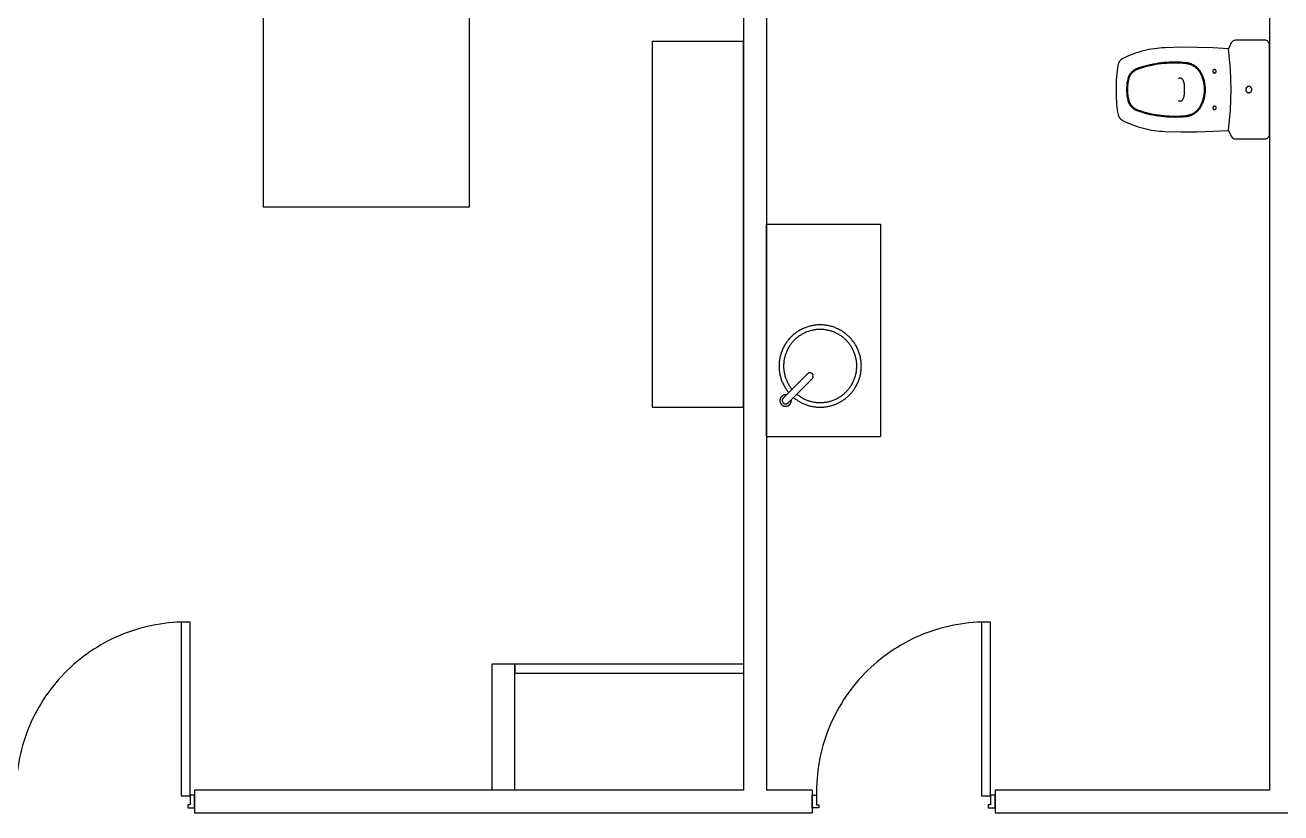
# Model space of a CAD drawing. Header units: centimetres. Extents: x 31418 to 49849, y -3781 to 3852.
# Drawn here: x 42342 to 42892, y 1233 to 1578 of the extents above; entities that cross this region are included whole.
import ezdxf

# ---------------------------------------------------------------- set-up
doc = ezdxf.new("R2010")
doc.units = ezdxf.units.CM
doc.header["$LTSCALE"] = 100
doc.header["$MEASUREMENT"] = 0
doc.linetypes.add('ACAD_ISO03W100', pattern=[30, 12, -18])
for name, color, linetype in [('Artefactos', 21, 'Continuous'), ('Muebles', 11, 'Continuous'), ('MUROS', 5, 'Continuous'), ('PUERTA', 1, 'Continuous'), ('Puertas', 1, 'Continuous'), ('TABIQUE', 3, 'Continuous')]:
    doc.layers.add(name, color=color, linetype=linetype)

# ---------------------------------------------------------------- blocks, each defined once
blk = doc.blocks.new('WC')
at = {"layer": 'Artefactos'}
blk.add_lwpolyline([(30303.49, 971.13), (30290.64, 971.1, 0.291391), (30288.83, 969.95), (30287.63, 967.36), (30280.69, 967.77), (30273.74, 967.98), (30266.78, 968.01), (30259.83, 967.84), (30258.64, 967.77), (30257.45, 967.68), (30256.26, 967.55), (30255.07, 967.4), (30253.89, 967.21), (30252.71, 966.99), (30251.53, 966.74), (30250.36, 966.45), (30249.2, 966.14), (30248.05, 965.79), (30246.91, 965.41), (30245.78, 965.01), (30244.66, 964.57), (30243.56, 964.11), (30242.47, 963.62), (30241.4, 963.1), (30241.31, 963.05), (30241.22, 963), (30241.12, 962.94), (30241.03, 962.89), (30240.94, 962.83), (30240.85, 962.76), (30240.77, 962.7), (30240.68, 962.63), (30240.6, 962.56), (30240.51, 962.49), (30240.43, 962.42), (30240.36, 962.34), (30240.28, 962.26), (30240.2, 962.18), (30240.13, 962.09), (30240.06, 962.01), (30239.99, 961.92), (30239.93, 961.83), (30239.87, 961.74), (30239.81, 961.65), (30239.75, 961.55), (30239.7, 961.46), (30239.64, 961.36), (30239.59, 961.26), (30239.55, 961.17), (30239.51, 961.07), (30239.46, 960.97), (30239.43, 960.86), (30239.39, 960.76), (30239.36, 960.66), (30239.33, 960.56), (30239.31, 960.46), (30239.07, 959.1), (30238.88, 957.75), (30238.72, 956.38), (30238.6, 955.01), (30238.52, 953.64), (30238.47, 952.27), (30238.47, 950.89), (30238.49, 949.52), (30238.53, 946.4), (30238.64, 943.28), (30238.67, 942.68), (30238.72, 942.09), (30238.78, 941.5), (30238.86, 940.91), (30238.95, 940.33), (30239.06, 939.74), (30239.17, 939.16), (30239.31, 938.59), (30239.33, 938.48), (30239.36, 938.38), (30239.39, 938.28), (30239.43, 938.18), (30239.46, 938.08), (30239.51, 937.98), (30239.55, 937.88), (30239.59, 937.78), (30239.64, 937.68), (30239.7, 937.58), (30239.75, 937.49), (30239.81, 937.39), (30239.87, 937.3), (30239.93, 937.21), (30239.99, 937.12), (30240.06, 937.03), (30240.13, 936.95), (30240.2, 936.86), (30240.28, 936.78), (30240.36, 936.7), (30240.43, 936.63), (30240.51, 936.55), (30240.6, 936.48), (30240.68, 936.41), (30240.77, 936.34), (30240.85, 936.28), (30240.94, 936.22), (30241.03, 936.16), (30241.12, 936.1), (30241.22, 936.05), (30241.31, 935.99), (30241.4, 935.95), (30242.47, 935.43), (30243.56, 934.93), (30244.66, 934.47), (30245.78, 934.03), (30246.91, 933.63), (30248.05, 933.25), (30249.2, 932.91), (30250.36, 932.59), (30251.53, 932.31), (30252.71, 932.05), (30253.89, 931.83), (30255.07, 931.64), (30256.26, 931.49), (30257.45, 931.36), (30258.64, 931.27), (30259.83, 931.21), (30266.78, 931.04), (30273.74, 931.06), (30280.69, 931.27), (30287.63, 931.68), (30288.83, 929.1, 0.291391), (30290.64, 927.94), (30303.49, 927.91, 0.414826), (30305.49, 929.91), (30305.49, 969.13, 0.414826)], format="xyb", close=True, dxfattribs=at)
for points in [[(30287.63, 931.68), (30288.09, 936.13), (30288.43, 940.59), (30288.63, 945.05), (30288.69, 949.52), (30288.63, 953.99), (30288.43, 958.46), (30288.09, 962.92), (30287.63, 967.36)], [(30247.61, 940.33), (30248.76, 939.93), (30249.91, 939.57), (30251.07, 939.24), (30252.23, 938.94), (30253.41, 938.67), (30254.59, 938.43), (30255.78, 938.21), (30256.97, 938.03), (30258.17, 937.87), (30259.37, 937.74), (30260.58, 937.64), (30261.79, 937.57), (30263, 937.53), (30264.2, 937.52), (30265.41, 937.54), (30266.61, 937.59), (30267.81, 937.66), (30269.01, 937.77), (30269.26, 937.79), (30269.51, 937.83), (30269.76, 937.87), (30270.01, 937.93), (30270.26, 937.99), (30270.51, 938.05), (30270.76, 938.13), (30271.01, 938.21), (30271.25, 938.3), (30271.5, 938.4), (30271.74, 938.51), (30271.98, 938.62), (30272.21, 938.75), (30272.45, 938.88), (30272.67, 939.01), (30272.9, 939.16), (30273.11, 939.31), (30273.33, 939.47), (30273.54, 939.63), (30273.74, 939.8), (30273.94, 939.98), (30274.13, 940.16), (30274.31, 940.35), (30274.49, 940.54), (30274.66, 940.74), (30274.83, 940.94), (30274.99, 941.15), (30275.14, 941.36), (30275.28, 941.57), (30275.42, 941.78), (30275.55, 942), (30275.67, 942.22), (30275.88, 942.64), (30276.09, 943.07), (30276.28, 943.5), (30276.46, 943.94), (30276.62, 944.39), (30276.77, 944.84), (30276.91, 945.3), (30277.03, 945.76), (30277.14, 946.22), (30277.23, 946.69), (30277.31, 947.16), (30277.38, 947.63), (30277.43, 948.11), (30277.47, 948.58), (30277.49, 949.05), (30277.49, 949.52), (30277.49, 949.99), (30277.47, 950.46), (30277.43, 950.94), (30277.38, 951.41), (30277.31, 951.88), (30277.23, 952.35), (30277.14, 952.82), (30277.03, 953.28), (30276.91, 953.75), (30276.77, 954.2), (30276.62, 954.65), (30276.46, 955.1), (30276.28, 955.54), (30276.09, 955.98), (30275.88, 956.4), (30275.67, 956.82), (30275.55, 957.04), (30275.42, 957.26), (30275.28, 957.47), (30275.14, 957.69), (30274.99, 957.9), (30274.83, 958.1), (30274.66, 958.3), (30274.49, 958.5), (30274.31, 958.69), (30274.13, 958.88), (30273.94, 959.06), (30273.74, 959.24), (30273.54, 959.41), (30273.33, 959.57), (30273.11, 959.73), (30272.9, 959.88), (30272.67, 960.03), (30272.45, 960.16), (30272.21, 960.29), (30271.98, 960.42), (30271.74, 960.53), (30271.5, 960.64), (30271.25, 960.74), (30271.01, 960.83), (30270.76, 960.91), (30270.51, 960.99), (30270.26, 961.06), (30270.01, 961.12), (30269.76, 961.17), (30269.51, 961.21), (30269.26, 961.25), (30269.01, 961.28), (30267.81, 961.38), (30266.61, 961.46), (30265.41, 961.5), (30264.2, 961.52), (30263, 961.51), (30261.79, 961.47), (30260.58, 961.4), (30259.37, 961.3), (30258.17, 961.17), (30256.97, 961.01), (30255.78, 960.83), (30254.59, 960.61), (30253.41, 960.37), (30252.23, 960.1), (30251.07, 959.8), (30249.91, 959.47), (30248.76, 959.11), (30247.61, 958.72), (30247.43, 958.65), (30247.25, 958.57), (30247.08, 958.49), (30246.9, 958.4), (30246.72, 958.31), (30246.55, 958.21), (30246.38, 958.11), (30246.21, 958), (30246.05, 957.88), (30245.88, 957.76), (30245.73, 957.64), (30245.57, 957.5), (30245.42, 957.37), (30245.27, 957.23), (30245.13, 957.08), (30244.99, 956.93), (30244.86, 956.77), (30244.73, 956.61), (30244.61, 956.45), (30244.49, 956.28), (30244.38, 956.11), (30244.27, 955.94), (30244.17, 955.77), (30244.07, 955.59), (30243.98, 955.41), (30243.9, 955.23), (30243.82, 955.04), (30243.75, 954.86), (30243.69, 954.67), (30243.63, 954.48), (30243.58, 954.3), (30243.53, 954.11), (30243.4, 953.55), (30243.3, 952.98), (30243.2, 952.41), (30243.13, 951.83), (30243.07, 951.25), (30243.03, 950.68), (30243, 950.1), (30242.99, 949.52), (30243, 948.94), (30243.03, 948.37), (30243.07, 947.79), (30243.13, 947.21), (30243.2, 946.64), (30243.3, 946.06), (30243.4, 945.5), (30243.53, 944.93), (30243.58, 944.74), (30243.63, 944.56), (30243.69, 944.37), (30243.75, 944.19), (30243.82, 944), (30243.9, 943.82), (30243.98, 943.63), (30244.07, 943.45), (30244.17, 943.28), (30244.27, 943.1), (30244.38, 942.93), (30244.49, 942.76), (30244.61, 942.59), (30244.73, 942.43), (30244.86, 942.27), (30244.99, 942.11), (30245.13, 941.96), (30245.27, 941.82), (30245.42, 941.68), (30245.57, 941.54), (30245.73, 941.41), (30245.88, 941.28), (30246.05, 941.16), (30246.21, 941.04), (30246.38, 940.93), (30246.55, 940.83), (30246.72, 940.73), (30246.9, 940.64), (30247.08, 940.55), (30247.25, 940.47), (30247.43, 940.4), (30247.61, 940.33)], [(30250.03, 939.95), (30251.17, 939.63), (30252.33, 939.33), (30253.49, 939.06), (30254.66, 938.82), (30255.84, 938.61), (30257.03, 938.42), (30258.22, 938.27), (30259.41, 938.14), (30260.61, 938.04), (30261.81, 937.97), (30263, 937.93), (30264.2, 937.92), (30265.4, 937.94), (30266.59, 937.99), (30267.78, 938.06), (30268.97, 938.16), (30269.21, 938.19), (30269.45, 938.23), (30269.69, 938.27), (30269.92, 938.32), (30270.16, 938.37), (30270.4, 938.44), (30270.64, 938.51), (30270.87, 938.59), (30271.11, 938.68), (30271.34, 938.77), (30271.57, 938.87), (30271.8, 938.98), (30272.02, 939.1), (30272.24, 939.22), (30272.46, 939.35), (30272.67, 939.49), (30272.88, 939.64), (30273.09, 939.79), (30273.28, 939.94), (30273.48, 940.11), (30273.67, 940.27), (30273.85, 940.45), (30274.02, 940.63), (30274.19, 940.81), (30274.36, 941), (30274.52, 941.19), (30274.67, 941.39), (30274.81, 941.58), (30274.95, 941.79), (30275.08, 941.99), (30275.2, 942.2), (30275.31, 942.41), (30275.52, 942.82), (30275.72, 943.23), (30275.91, 943.66), (30276.08, 944.08), (30276.24, 944.52), (30276.39, 944.96), (30276.52, 945.41), (30276.64, 945.86), (30276.75, 946.31), (30276.84, 946.76), (30276.92, 947.22), (30276.98, 947.68), (30277.03, 948.14), (30277.07, 948.6), (30277.09, 949.06), (30277.09, 949.52), (30277.09, 949.98), (30277.07, 950.44), (30277.03, 950.9), (30276.98, 951.36), (30276.92, 951.82), (30276.84, 952.28), (30276.75, 952.73), (30276.64, 953.19), (30276.52, 953.64), (30276.39, 954.08), (30276.24, 954.52), (30276.08, 954.96), (30275.91, 955.39), (30275.72, 955.81), (30275.52, 956.23), (30275.31, 956.63), (30275.2, 956.84), (30275.08, 957.05), (30274.95, 957.26), (30274.81, 957.46), (30274.67, 957.66), (30274.52, 957.85), (30274.36, 958.04), (30274.19, 958.23), (30274.02, 958.42), (30273.85, 958.59), (30273.67, 958.77), (30273.48, 958.94), (30273.28, 959.1), (30273.09, 959.26), (30272.88, 959.41), (30272.67, 959.55), (30272.46, 959.69), (30272.24, 959.82), (30272.02, 959.94), (30271.8, 960.06), (30271.57, 960.17), (30271.34, 960.27), (30271.11, 960.37), (30270.87, 960.45), (30270.64, 960.53), (30270.4, 960.6), (30270.16, 960.67), (30269.92, 960.73), (30269.69, 960.78), (30269.45, 960.82), (30269.21, 960.85), (30268.97, 960.88), (30267.78, 960.98), (30266.59, 961.06), (30265.4, 961.1), (30264.2, 961.12), (30263, 961.11), (30261.81, 961.07), (30260.61, 961), (30259.41, 960.9), (30258.22, 960.77), (30257.03, 960.62), (30255.84, 960.43), (30254.66, 960.22), (30253.49, 959.98), (30252.33, 959.71), (30251.17, 959.41), (30250.03, 959.09)], [(30250.03, 959.09), (30248.88, 958.73), (30247.75, 958.34), (30247.58, 958.28), (30247.41, 958.2), (30247.25, 958.13), (30247.08, 958.05), (30246.92, 957.96), (30246.75, 957.87), (30246.59, 957.77), (30246.44, 957.67), (30246.28, 957.56), (30246.13, 957.45), (30245.98, 957.33), (30245.83, 957.2), (30245.69, 957.07), (30245.55, 956.94), (30245.42, 956.8), (30245.29, 956.66), (30245.16, 956.52), (30245.04, 956.37), (30244.93, 956.21), (30244.82, 956.06), (30244.71, 955.9), (30244.61, 955.74), (30244.52, 955.57), (30244.43, 955.41), (30244.35, 955.24), (30244.27, 955.07), (30244.19, 954.89), (30244.13, 954.72), (30244.07, 954.54), (30244.01, 954.37), (30243.96, 954.19), (30243.92, 954.02), (30243.8, 953.47), (30243.69, 952.91), (30243.6, 952.35), (30243.53, 951.78), (30243.47, 951.22), (30243.43, 950.65), (30243.4, 950.09), (30243.39, 949.52), (30243.4, 948.95), (30243.43, 948.39), (30243.47, 947.82), (30243.53, 947.26), (30243.6, 946.69), (30243.69, 946.13), (30243.8, 945.58), (30243.92, 945.02), (30243.96, 944.85), (30244.01, 944.67), (30244.07, 944.5), (30244.13, 944.32), (30244.19, 944.15), (30244.27, 943.98), (30244.35, 943.81), (30244.43, 943.64), (30244.52, 943.47), (30244.61, 943.31), (30244.71, 943.14), (30244.82, 942.98), (30244.93, 942.83), (30245.04, 942.67), (30245.16, 942.53), (30245.29, 942.38), (30245.42, 942.24), (30245.55, 942.1), (30245.69, 941.97), (30245.83, 941.84), (30245.98, 941.72), (30246.13, 941.6), (30246.28, 941.48), (30246.44, 941.38), (30246.59, 941.27), (30246.75, 941.17), (30246.92, 941.08), (30247.08, 940.99), (30247.25, 940.91), (30247.41, 940.84), (30247.58, 940.77), (30247.75, 940.7), (30248.88, 940.31), (30250.03, 939.95)], [(30265.76, 944.77), (30265.78, 944.75), (30265.81, 944.74), (30265.83, 944.72), (30265.85, 944.71), (30265.87, 944.69), (30265.9, 944.68), (30265.92, 944.67), (30265.95, 944.65), (30265.97, 944.64), (30266, 944.63), (30266.02, 944.62), (30266.05, 944.61), (30266.08, 944.6), (30266.11, 944.59), (30266.13, 944.58), (30266.16, 944.57), (30266.19, 944.56), (30266.22, 944.55), (30266.25, 944.55), (30266.28, 944.54), (30266.31, 944.54), (30266.34, 944.53), (30266.37, 944.53), (30266.4, 944.53), (30266.43, 944.52), (30266.46, 944.52), (30266.49, 944.52), (30266.52, 944.52), (30266.55, 944.52), (30266.58, 944.52), (30266.61, 944.53), (30266.64, 944.53), (30266.67, 944.53), (30266.7, 944.54), (30266.73, 944.55), (30266.76, 944.55), (30266.79, 944.56), (30266.82, 944.57), (30266.85, 944.58), (30266.88, 944.59), (30266.91, 944.6), (30266.94, 944.61), (30266.97, 944.62), (30266.99, 944.63), (30267.02, 944.64), (30267.05, 944.66), (30267.08, 944.67), (30267.1, 944.69), (30267.13, 944.7), (30267.15, 944.72), (30267.18, 944.73), (30267.2, 944.75), (30267.22, 944.77), (30267.24, 944.78), (30267.27, 944.8), (30267.29, 944.82), (30267.31, 944.84), (30267.33, 944.86), (30267.35, 944.88), (30267.37, 944.9), (30267.39, 944.92), (30267.4, 944.94), (30267.42, 944.96), (30267.44, 944.98), (30267.49, 945.04), (30267.54, 945.11), (30267.58, 945.18), (30267.63, 945.25), (30267.68, 945.32), (30267.72, 945.39), (30267.76, 945.46), (30267.8, 945.53), (30267.84, 945.6), (30267.88, 945.68), (30267.92, 945.75), (30267.95, 945.83), (30267.98, 945.91), (30268.02, 945.99), (30268.05, 946.06), (30268.07, 946.14), (30268.1, 946.22), (30268.13, 946.3), (30268.15, 946.38), (30268.17, 946.47), (30268.19, 946.55), (30268.21, 946.63), (30268.23, 946.71), (30268.24, 946.79), (30268.25, 946.88), (30268.26, 946.96), (30268.27, 947.04), (30268.28, 947.12), (30268.29, 947.21), (30268.29, 947.29), (30268.29, 947.37), (30268.29, 947.45), (30268.29, 949.52), (30268.29, 951.59), (30268.29, 951.67), (30268.29, 951.75), (30268.29, 951.84), (30268.28, 951.92), (30268.27, 952), (30268.26, 952.08), (30268.25, 952.17), (30268.24, 952.25), (30268.23, 952.33), (30268.21, 952.41), (30268.19, 952.49), (30268.17, 952.58), (30268.15, 952.66), (30268.13, 952.74), (30268.1, 952.82), (30268.07, 952.9), (30268.05, 952.98), (30268.02, 953.06), (30267.98, 953.13), (30267.95, 953.21), (30267.92, 953.29), (30267.88, 953.36), (30267.84, 953.44), (30267.8, 953.51), (30267.76, 953.58), (30267.72, 953.66), (30267.68, 953.73), (30267.63, 953.8), (30267.58, 953.87), (30267.54, 953.93), (30267.49, 954), (30267.44, 954.06), (30267.42, 954.08), (30267.4, 954.1), (30267.39, 954.12), (30267.37, 954.14), (30267.35, 954.16), (30267.33, 954.18), (30267.31, 954.2), (30267.29, 954.22), (30267.27, 954.24), (30267.24, 954.26), (30267.22, 954.28), (30267.2, 954.29), (30267.18, 954.31), (30267.15, 954.33), (30267.13, 954.34), (30267.1, 954.36), (30267.08, 954.37), (30267.05, 954.39), (30267.02, 954.4), (30266.99, 954.41), (30266.97, 954.42), (30266.94, 954.44), (30266.91, 954.45), (30266.88, 954.46), (30266.85, 954.47), (30266.82, 954.48), (30266.79, 954.48), (30266.76, 954.49), (30266.73, 954.5), (30266.7, 954.5), (30266.67, 954.51), (30266.64, 954.51), (30266.61, 954.52), (30266.58, 954.52), (30266.55, 954.52), (30266.52, 954.52), (30266.49, 954.52), (30266.46, 954.52), (30266.43, 954.52), (30266.4, 954.52), (30266.37, 954.51), (30266.34, 954.51), (30266.31, 954.51), (30266.28, 954.5), (30266.25, 954.5), (30266.22, 954.49), (30266.19, 954.48), (30266.16, 954.47), (30266.13, 954.47), (30266.11, 954.46), (30266.08, 954.45), (30266.05, 954.44), (30266.02, 954.43), (30266, 954.41), (30265.97, 954.4), (30265.95, 954.39), (30265.92, 954.38), (30265.9, 954.36), (30265.87, 954.35), (30265.85, 954.33), (30265.83, 954.32), (30265.81, 954.3), (30265.78, 954.29), (30265.76, 954.27)]]:
    blk.add_lwpolyline(points, dxfattribs=at)
for points in [[(30281.49, 958.27), (30281.48, 958.27), (30281.46, 958.27), (30281.44, 958.27), (30281.43, 958.27), (30281.41, 958.27), (30281.39, 958.26), (30281.38, 958.26), (30281.36, 958.26), (30281.34, 958.26), (30281.32, 958.25), (30281.31, 958.25), (30281.29, 958.24), (30281.27, 958.24), (30281.25, 958.23), (30281.24, 958.23), (30281.22, 958.22), (30281.2, 958.21), (30281.18, 958.2), (30281.17, 958.2), (30281.15, 958.19), (30281.13, 958.18), (30281.12, 958.17), (30281.1, 958.16), (30281.08, 958.15), (30281.07, 958.14), (30281.05, 958.13), (30281.04, 958.12), (30281.02, 958.1), (30281.01, 958.09), (30280.99, 958.08), (30280.98, 958.07), (30280.96, 958.05), (30280.95, 958.04), (30280.94, 958.02), (30280.93, 958.01), (30280.91, 957.99), (30280.9, 957.98), (30280.89, 957.96), (30280.88, 957.95), (30280.87, 957.93), (30280.86, 957.92), (30280.85, 957.9), (30280.84, 957.88), (30280.83, 957.87), (30280.82, 957.85), (30280.81, 957.83), (30280.8, 957.81), (30280.8, 957.8), (30280.79, 957.78), (30280.78, 957.76), (30280.78, 957.75), (30280.77, 957.73), (30280.77, 957.71), (30280.76, 957.69), (30280.76, 957.68), (30280.76, 957.66), (30280.75, 957.64), (30280.75, 957.62), (30280.75, 957.61), (30280.75, 957.59), (30280.75, 957.57), (30280.75, 957.55), (30280.75, 957.54), (30280.74, 957.52), (30280.75, 957.5), (30280.75, 957.49), (30280.75, 957.47), (30280.75, 957.45), (30280.75, 957.44), (30280.75, 957.42), (30280.75, 957.4), (30280.76, 957.38), (30280.76, 957.37), (30280.76, 957.35), (30280.77, 957.33), (30280.77, 957.31), (30280.78, 957.3), (30280.78, 957.28), (30280.79, 957.26), (30280.8, 957.25), (30280.8, 957.23), (30280.81, 957.21), (30280.82, 957.19), (30280.83, 957.18), (30280.84, 957.16), (30280.85, 957.14), (30280.86, 957.13), (30280.87, 957.11), (30280.88, 957.09), (30280.89, 957.08), (30280.9, 957.06), (30280.91, 957.05), (30280.93, 957.03), (30280.94, 957.02), (30280.95, 957), (30280.96, 956.99), (30280.98, 956.98), (30280.99, 956.96), (30281.01, 956.95), (30281.02, 956.94), (30281.04, 956.93), (30281.05, 956.92), (30281.07, 956.9), (30281.08, 956.89), (30281.1, 956.88), (30281.12, 956.87), (30281.13, 956.86), (30281.15, 956.85), (30281.17, 956.85), (30281.18, 956.84), (30281.2, 956.83), (30281.22, 956.82), (30281.24, 956.82), (30281.25, 956.81), (30281.27, 956.81), (30281.29, 956.8), (30281.31, 956.8), (30281.32, 956.79), (30281.34, 956.79), (30281.36, 956.78), (30281.38, 956.78), (30281.39, 956.78), (30281.41, 956.78), (30281.43, 956.77), (30281.44, 956.77), (30281.46, 956.77), (30281.48, 956.77), (30281.49, 956.77), (30281.51, 956.77), (30281.53, 956.77), (30281.55, 956.77), (30281.56, 956.77), (30281.58, 956.78), (30281.6, 956.78), (30281.61, 956.78), (30281.63, 956.78), (30281.65, 956.79), (30281.67, 956.79), (30281.68, 956.8), (30281.7, 956.8), (30281.72, 956.81), (30281.74, 956.81), (30281.75, 956.82), (30281.77, 956.82), (30281.79, 956.83), (30281.81, 956.84), (30281.82, 956.85), (30281.84, 956.85), (30281.86, 956.86), (30281.87, 956.87), (30281.89, 956.88), (30281.91, 956.89), (30281.92, 956.9), (30281.94, 956.92), (30281.95, 956.93), (30281.97, 956.94), (30281.98, 956.95), (30282, 956.96), (30282.01, 956.98), (30282.03, 956.99), (30282.04, 957), (30282.05, 957.02), (30282.06, 957.03), (30282.08, 957.05), (30282.09, 957.06), (30282.1, 957.08), (30282.11, 957.09), (30282.12, 957.11), (30282.13, 957.13), (30282.14, 957.14), (30282.15, 957.16), (30282.16, 957.18), (30282.17, 957.19), (30282.18, 957.21), (30282.19, 957.23), (30282.19, 957.25), (30282.2, 957.26), (30282.21, 957.28), (30282.21, 957.3), (30282.22, 957.31), (30282.22, 957.33), (30282.23, 957.35), (30282.23, 957.37), (30282.23, 957.38), (30282.24, 957.4), (30282.24, 957.42), (30282.24, 957.44), (30282.24, 957.45), (30282.24, 957.47), (30282.24, 957.49), (30282.24, 957.5), (30282.24, 957.52), (30282.24, 957.54), (30282.24, 957.55), (30282.24, 957.57), (30282.24, 957.59), (30282.24, 957.61), (30282.24, 957.62), (30282.24, 957.64), (30282.23, 957.66), (30282.23, 957.68), (30282.23, 957.69), (30282.22, 957.71), (30282.22, 957.73), (30282.21, 957.75), (30282.21, 957.76), (30282.2, 957.78), (30282.19, 957.8), (30282.19, 957.81), (30282.18, 957.83), (30282.17, 957.85), (30282.16, 957.87), (30282.15, 957.88), (30282.14, 957.9), (30282.13, 957.92), (30282.12, 957.93), (30282.11, 957.95), (30282.1, 957.96), (30282.09, 957.98), (30282.08, 957.99), (30282.06, 958.01), (30282.05, 958.02), (30282.04, 958.04), (30282.03, 958.05), (30282.01, 958.07), (30282, 958.08), (30281.98, 958.09), (30281.97, 958.1), (30281.95, 958.12), (30281.94, 958.13), (30281.92, 958.14), (30281.91, 958.15), (30281.89, 958.16), (30281.87, 958.17), (30281.86, 958.18), (30281.84, 958.19), (30281.82, 958.2), (30281.81, 958.2), (30281.79, 958.21), (30281.77, 958.22), (30281.75, 958.23), (30281.74, 958.23), (30281.72, 958.24), (30281.7, 958.24), (30281.68, 958.25), (30281.67, 958.25), (30281.65, 958.26), (30281.63, 958.26), (30281.61, 958.26), (30281.6, 958.26), (30281.58, 958.27), (30281.56, 958.27), (30281.55, 958.27), (30281.53, 958.27), (30281.51, 958.27)], [(30296.49, 950.87), (30296.46, 950.87), (30296.43, 950.87), (30296.4, 950.87), (30296.37, 950.87), (30296.34, 950.86), (30296.31, 950.86), (30296.28, 950.85), (30296.25, 950.85), (30296.22, 950.84), (30296.19, 950.84), (30296.15, 950.83), (30296.12, 950.82), (30296.09, 950.81), (30296.06, 950.8), (30296.03, 950.79), (30296, 950.78), (30295.97, 950.76), (30295.94, 950.75), (30295.91, 950.74), (30295.87, 950.72), (30295.84, 950.7), (30295.81, 950.69), (30295.79, 950.67), (30295.76, 950.65), (30295.73, 950.63), (30295.7, 950.61), (30295.67, 950.59), (30295.64, 950.57), (30295.62, 950.55), (30295.59, 950.52), (30295.57, 950.5), (30295.54, 950.48), (30295.52, 950.45), (30295.49, 950.43), (30295.47, 950.4), (30295.45, 950.37), (30295.43, 950.34), (30295.4, 950.32), (30295.38, 950.29), (30295.36, 950.26), (30295.35, 950.23), (30295.33, 950.2), (30295.31, 950.17), (30295.3, 950.14), (30295.28, 950.11), (30295.27, 950.08), (30295.25, 950.05), (30295.24, 950.02), (30295.23, 949.99), (30295.22, 949.96), (30295.21, 949.92), (30295.2, 949.89), (30295.19, 949.86), (30295.18, 949.83), (30295.17, 949.8), (30295.17, 949.77), (30295.16, 949.74), (30295.16, 949.7), (30295.15, 949.67), (30295.15, 949.64), (30295.15, 949.61), (30295.15, 949.58), (30295.15, 949.55), (30295.14, 949.52), (30295.15, 949.49), (30295.15, 949.46), (30295.15, 949.43), (30295.15, 949.4), (30295.15, 949.37), (30295.16, 949.34), (30295.16, 949.31), (30295.17, 949.28), (30295.17, 949.24), (30295.18, 949.21), (30295.19, 949.18), (30295.2, 949.15), (30295.21, 949.12), (30295.22, 949.09), (30295.23, 949.06), (30295.24, 949.02), (30295.25, 948.99), (30295.27, 948.96), (30295.28, 948.93), (30295.3, 948.9), (30295.31, 948.87), (30295.33, 948.84), (30295.35, 948.81), (30295.36, 948.78), (30295.38, 948.75), (30295.4, 948.73), (30295.43, 948.7), (30295.45, 948.67), (30295.47, 948.64), (30295.49, 948.62), (30295.52, 948.59), (30295.54, 948.57), (30295.57, 948.54), (30295.59, 948.52), (30295.62, 948.5), (30295.64, 948.47), (30295.67, 948.45), (30295.7, 948.43), (30295.73, 948.41), (30295.76, 948.39), (30295.79, 948.37), (30295.81, 948.35), (30295.84, 948.34), (30295.87, 948.32), (30295.91, 948.31), (30295.94, 948.29), (30295.97, 948.28), (30296, 948.27), (30296.03, 948.25), (30296.06, 948.24), (30296.09, 948.23), (30296.12, 948.22), (30296.15, 948.21), (30296.19, 948.21), (30296.22, 948.2), (30296.25, 948.19), (30296.28, 948.19), (30296.31, 948.18), (30296.34, 948.18), (30296.37, 948.18), (30296.4, 948.17), (30296.43, 948.17), (30296.46, 948.17), (30296.49, 948.17), (30296.52, 948.17), (30296.56, 948.17), (30296.59, 948.17), (30296.62, 948.18), (30296.65, 948.18), (30296.68, 948.18), (30296.71, 948.19), (30296.74, 948.19), (30296.77, 948.2), (30296.8, 948.21), (30296.83, 948.21), (30296.87, 948.22), (30296.9, 948.23), (30296.93, 948.24), (30296.96, 948.25), (30296.99, 948.27), (30297.02, 948.28), (30297.05, 948.29), (30297.08, 948.31), (30297.11, 948.32), (30297.15, 948.34), (30297.17, 948.35), (30297.2, 948.37), (30297.23, 948.39), (30297.26, 948.41), (30297.29, 948.43), (30297.32, 948.45), (30297.35, 948.47), (30297.37, 948.5), (30297.4, 948.52), (30297.42, 948.54), (30297.45, 948.57), (30297.47, 948.59), (30297.5, 948.62), (30297.52, 948.64), (30297.54, 948.67), (30297.56, 948.7), (30297.59, 948.73), (30297.61, 948.75), (30297.62, 948.78), (30297.64, 948.81), (30297.66, 948.84), (30297.68, 948.87), (30297.69, 948.9), (30297.71, 948.93), (30297.72, 948.96), (30297.74, 948.99), (30297.75, 949.02), (30297.76, 949.06), (30297.77, 949.09), (30297.78, 949.12), (30297.79, 949.15), (30297.8, 949.18), (30297.81, 949.21), (30297.82, 949.24), (30297.82, 949.28), (30297.83, 949.31), (30297.83, 949.34), (30297.84, 949.37), (30297.84, 949.4), (30297.84, 949.43), (30297.84, 949.46), (30297.84, 949.49), (30297.84, 949.52), (30297.84, 949.55), (30297.84, 949.58), (30297.84, 949.61), (30297.84, 949.64), (30297.84, 949.67), (30297.83, 949.7), (30297.83, 949.74), (30297.82, 949.77), (30297.82, 949.8), (30297.81, 949.83), (30297.8, 949.86), (30297.79, 949.89), (30297.78, 949.92), (30297.77, 949.96), (30297.76, 949.99), (30297.75, 950.02), (30297.74, 950.05), (30297.72, 950.08), (30297.71, 950.11), (30297.69, 950.14), (30297.68, 950.17), (30297.66, 950.2), (30297.64, 950.23), (30297.62, 950.26), (30297.61, 950.29), (30297.59, 950.32), (30297.56, 950.34), (30297.54, 950.37), (30297.52, 950.4), (30297.5, 950.43), (30297.47, 950.45), (30297.45, 950.48), (30297.42, 950.5), (30297.4, 950.52), (30297.37, 950.55), (30297.35, 950.57), (30297.32, 950.59), (30297.29, 950.61), (30297.26, 950.63), (30297.23, 950.65), (30297.2, 950.67), (30297.17, 950.69), (30297.15, 950.7), (30297.11, 950.72), (30297.08, 950.74), (30297.05, 950.75), (30297.02, 950.76), (30296.99, 950.78), (30296.96, 950.79), (30296.93, 950.8), (30296.9, 950.81), (30296.87, 950.82), (30296.83, 950.83), (30296.8, 950.84), (30296.77, 950.84), (30296.74, 950.85), (30296.71, 950.85), (30296.68, 950.86), (30296.65, 950.86), (30296.62, 950.87), (30296.59, 950.87), (30296.56, 950.87), (30296.52, 950.87)], [(30281.49, 942.27), (30281.48, 942.27), (30281.46, 942.27), (30281.44, 942.27), (30281.43, 942.27), (30281.41, 942.27), (30281.39, 942.26), (30281.38, 942.26), (30281.36, 942.26), (30281.34, 942.26), (30281.32, 942.25), (30281.31, 942.25), (30281.29, 942.24), (30281.27, 942.24), (30281.25, 942.23), (30281.24, 942.23), (30281.22, 942.22), (30281.2, 942.21), (30281.18, 942.2), (30281.17, 942.2), (30281.15, 942.19), (30281.13, 942.18), (30281.12, 942.17), (30281.1, 942.16), (30281.08, 942.15), (30281.07, 942.14), (30281.05, 942.13), (30281.04, 942.12), (30281.02, 942.1), (30281.01, 942.09), (30280.99, 942.08), (30280.98, 942.07), (30280.96, 942.05), (30280.95, 942.04), (30280.94, 942.02), (30280.93, 942.01), (30280.91, 941.99), (30280.9, 941.98), (30280.89, 941.96), (30280.88, 941.95), (30280.87, 941.93), (30280.86, 941.92), (30280.85, 941.9), (30280.84, 941.88), (30280.83, 941.87), (30280.82, 941.85), (30280.81, 941.83), (30280.8, 941.81), (30280.8, 941.8), (30280.79, 941.78), (30280.78, 941.76), (30280.78, 941.75), (30280.77, 941.73), (30280.77, 941.71), (30280.76, 941.69), (30280.76, 941.68), (30280.76, 941.66), (30280.75, 941.64), (30280.75, 941.62), (30280.75, 941.61), (30280.75, 941.59), (30280.75, 941.57), (30280.75, 941.55), (30280.75, 941.54), (30280.74, 941.52), (30280.75, 941.5), (30280.75, 941.49), (30280.75, 941.47), (30280.75, 941.45), (30280.75, 941.44), (30280.75, 941.42), (30280.75, 941.4), (30280.76, 941.38), (30280.76, 941.37), (30280.76, 941.35), (30280.77, 941.33), (30280.77, 941.31), (30280.78, 941.3), (30280.78, 941.28), (30280.79, 941.26), (30280.8, 941.25), (30280.8, 941.23), (30280.81, 941.21), (30280.82, 941.19), (30280.83, 941.18), (30280.84, 941.16), (30280.85, 941.14), (30280.86, 941.13), (30280.87, 941.11), (30280.88, 941.09), (30280.89, 941.08), (30280.9, 941.06), (30280.91, 941.05), (30280.93, 941.03), (30280.94, 941.02), (30280.95, 941), (30280.96, 940.99), (30280.98, 940.98), (30280.99, 940.96), (30281.01, 940.95), (30281.02, 940.94), (30281.04, 940.93), (30281.05, 940.92), (30281.07, 940.9), (30281.08, 940.89), (30281.1, 940.88), (30281.12, 940.87), (30281.13, 940.86), (30281.15, 940.85), (30281.17, 940.85), (30281.18, 940.84), (30281.2, 940.83), (30281.22, 940.82), (30281.24, 940.82), (30281.25, 940.81), (30281.27, 940.81), (30281.29, 940.8), (30281.31, 940.8), (30281.32, 940.79), (30281.34, 940.79), (30281.36, 940.78), (30281.38, 940.78), (30281.39, 940.78), (30281.41, 940.78), (30281.43, 940.77), (30281.44, 940.77), (30281.46, 940.77), (30281.48, 940.77), (30281.49, 940.77), (30281.51, 940.77), (30281.53, 940.77), (30281.55, 940.77), (30281.56, 940.77), (30281.58, 940.78), (30281.6, 940.78), (30281.61, 940.78), (30281.63, 940.78), (30281.65, 940.79), (30281.67, 940.79), (30281.68, 940.8), (30281.7, 940.8), (30281.72, 940.81), (30281.74, 940.81), (30281.75, 940.82), (30281.77, 940.82), (30281.79, 940.83), (30281.81, 940.84), (30281.82, 940.85), (30281.84, 940.85), (30281.86, 940.86), (30281.87, 940.87), (30281.89, 940.88), (30281.91, 940.89), (30281.92, 940.9), (30281.94, 940.92), (30281.95, 940.93), (30281.97, 940.94), (30281.98, 940.95), (30282, 940.96), (30282.01, 940.98), (30282.03, 940.99), (30282.04, 941), (30282.05, 941.02), (30282.06, 941.03), (30282.08, 941.05), (30282.09, 941.06), (30282.1, 941.08), (30282.11, 941.09), (30282.12, 941.11), (30282.13, 941.13), (30282.14, 941.14), (30282.15, 941.16), (30282.16, 941.18), (30282.17, 941.19), (30282.18, 941.21), (30282.19, 941.23), (30282.19, 941.25), (30282.2, 941.26), (30282.21, 941.28), (30282.21, 941.3), (30282.22, 941.31), (30282.22, 941.33), (30282.23, 941.35), (30282.23, 941.37), (30282.23, 941.38), (30282.24, 941.4), (30282.24, 941.42), (30282.24, 941.44), (30282.24, 941.45), (30282.24, 941.47), (30282.24, 941.49), (30282.24, 941.5), (30282.24, 941.52), (30282.24, 941.54), (30282.24, 941.55), (30282.24, 941.57), (30282.24, 941.59), (30282.24, 941.61), (30282.24, 941.62), (30282.24, 941.64), (30282.23, 941.66), (30282.23, 941.68), (30282.23, 941.69), (30282.22, 941.71), (30282.22, 941.73), (30282.21, 941.75), (30282.21, 941.76), (30282.2, 941.78), (30282.19, 941.8), (30282.19, 941.81), (30282.18, 941.83), (30282.17, 941.85), (30282.16, 941.87), (30282.15, 941.88), (30282.14, 941.9), (30282.13, 941.92), (30282.12, 941.93), (30282.11, 941.95), (30282.1, 941.96), (30282.09, 941.98), (30282.08, 941.99), (30282.06, 942.01), (30282.05, 942.02), (30282.04, 942.04), (30282.03, 942.05), (30282.01, 942.07), (30282, 942.08), (30281.98, 942.09), (30281.97, 942.1), (30281.95, 942.12), (30281.94, 942.13), (30281.92, 942.14), (30281.91, 942.15), (30281.89, 942.16), (30281.87, 942.17), (30281.86, 942.18), (30281.84, 942.19), (30281.82, 942.2), (30281.81, 942.2), (30281.79, 942.21), (30281.77, 942.22), (30281.75, 942.23), (30281.74, 942.23), (30281.72, 942.24), (30281.7, 942.24), (30281.68, 942.25), (30281.67, 942.25), (30281.65, 942.26), (30281.63, 942.26), (30281.61, 942.26), (30281.6, 942.26), (30281.58, 942.27), (30281.56, 942.27), (30281.55, 942.27), (30281.53, 942.27), (30281.51, 942.27)]]:
    blk.add_lwpolyline(points, close=True, dxfattribs=at)
blk = doc.blocks.new('vanitorio')
at = {"layer": 'Artefactos'}
for points in [[(30126.59, 904.81), (30176.59, 904.81)], [(30126.59, 904.81), (30126.59, 812.01)], [(30176.59, 904.81), (30176.59, 812.01)], [(30138.52, 829.05), (30138.82, 828.8), (30139.13, 828.56), (30139.44, 828.32), (30139.77, 828.08), (30140.1, 827.85), (30140.44, 827.63), (30140.79, 827.41), (30141.15, 827.2), (30141.51, 827), (30141.88, 826.8), (30142.26, 826.61), (30142.64, 826.43), (30143.03, 826.26), (30143.42, 826.09), (30143.83, 825.94), (30144.23, 825.79), (30144.65, 825.65), (30145.07, 825.52), (30145.49, 825.4), (30145.92, 825.3), (30146.35, 825.2), (30146.79, 825.11), (30147.22, 825.03), (30147.67, 824.96), (30148.11, 824.91), (30148.56, 824.86), (30149.01, 824.83), (30149.46, 824.81), (30149.91, 824.8), (30150.36, 824.8), (30150.81, 824.81), (30151.26, 824.83), (30151.72, 824.86), (30152.17, 824.91), (30152.61, 824.96), (30153.06, 825.03), (30153.5, 825.11), (30153.94, 825.2), (30154.38, 825.3), (30154.82, 825.41), (30155.25, 825.53), (30155.67, 825.67), (30156.09, 825.81), (30156.51, 825.96), (30156.92, 826.12), (30157.33, 826.29), (30157.73, 826.47), (30158.12, 826.66), (30158.51, 826.86), (30158.89, 827.06), (30159.26, 827.27), (30159.62, 827.5), (30159.98, 827.72), (30160.33, 827.96), (30160.67, 828.2), (30161.01, 828.45), (30161.33, 828.7), (30161.65, 828.96), (30161.96, 829.22), (30162.26, 829.49), (30162.56, 829.76), (30162.84, 830.04), (30163.12, 830.32), (30163.39, 830.61), (30163.65, 830.9), (30163.91, 831.2), (30164.16, 831.5), (30164.41, 831.82), (30164.65, 832.14), (30164.89, 832.47), (30165.12, 832.81), (30165.34, 833.16), (30165.56, 833.51), (30165.77, 833.87), (30165.98, 834.24), (30166.17, 834.62), (30166.36, 835), (30166.55, 835.39), (30166.72, 835.78), (30166.88, 836.19), (30167.04, 836.59), (30167.18, 837.01), (30167.32, 837.42), (30167.45, 837.85), (30167.56, 838.27), (30167.67, 838.71), (30167.76, 839.14), (30167.85, 839.58), (30167.92, 840.02), (30167.99, 840.47), (30168.04, 840.91), (30168.08, 841.36), (30168.11, 841.81), (30168.13, 842.26), (30168.14, 842.72), (30168.13, 843.17), (30168.12, 843.62), (30168.09, 844.07), (30168.06, 844.52), (30168.01, 844.97), (30167.95, 845.42), (30167.88, 845.86), (30167.79, 846.3), (30167.7, 846.74), (30167.6, 847.18), (30167.48, 847.61), (30167.36, 848.04), (30167.22, 848.46), (30167.08, 848.88), (30166.93, 849.29), (30166.76, 849.69), (30166.59, 850.09), (30166.41, 850.49), (30166.22, 850.88), (30166.02, 851.26), (30165.82, 851.63), (30165.61, 852), (30165.39, 852.36), (30165.16, 852.71), (30164.93, 853.06), (30164.69, 853.39), (30164.44, 853.72), (30164.19, 854.04), (30163.94, 854.35), (30163.68, 854.66), (30163.41, 854.95), (30163.14, 855.24), (30162.87, 855.52), (30162.59, 855.8), (30162.3, 856.06), (30162, 856.33), (30161.7, 856.59), (30161.39, 856.85), (30161.07, 857.1), (30160.74, 857.34), (30160.4, 857.58), (30160.06, 857.82), (30159.7, 858.04), (30159.34, 858.26), (30158.98, 858.47), (30158.6, 858.68), (30158.22, 858.88), (30157.83, 859.07), (30157.44, 859.25), (30157.04, 859.42), (30156.63, 859.58), (30156.22, 859.74), (30155.8, 859.88), (30155.38, 860.01), (30154.95, 860.14), (30154.52, 860.25), (30154.09, 860.36), (30153.65, 860.45), (30153.21, 860.53), (30152.76, 860.6), (30152.32, 860.66), (30151.87, 860.71), (30151.42, 860.75), (30150.97, 860.77), (30150.51, 860.79), (30150.06, 860.79), (30149.61, 860.79), (30149.16, 860.77), (30148.71, 860.74), (30148.26, 860.7), (30147.81, 860.64), (30147.37, 860.58), (30146.93, 860.5), (30146.49, 860.42), (30146.05, 860.32), (30145.62, 860.22), (30145.19, 860.1), (30144.77, 859.97), (30144.35, 859.84), (30143.94, 859.69), (30143.53, 859.54), (30143.13, 859.37), (30142.73, 859.2), (30142.35, 859.02), (30141.96, 858.83), (30141.59, 858.63), (30141.22, 858.43), (30140.86, 858.22), (30140.5, 858), (30140.16, 857.77), (30139.82, 857.54), (30139.49, 857.3), (30139.16, 857.06), (30138.85, 856.81), (30138.54, 856.56), (30138.24, 856.3), (30137.95, 856.04), (30137.67, 855.77), (30137.39, 855.5), (30137.11, 855.21), (30136.84, 854.92), (30136.57, 854.62), (30136.3, 854.31), (30136.04, 853.99), (30135.79, 853.66), (30135.54, 853.33), (30135.3, 852.99), (30135.07, 852.64), (30134.84, 852.28), (30134.62, 851.91), (30134.41, 851.54), (30134.2, 851.16), (30134, 850.77), (30133.82, 850.38), (30133.64, 849.98), (30133.47, 849.58), (30133.3, 849.17), (30133.15, 848.75), (30133.01, 848.33), (30132.88, 847.9), (30132.76, 847.47), (30132.65, 847.04), (30132.55, 846.6), (30132.46, 846.16), (30132.38, 845.71), (30132.31, 845.27), (30132.25, 844.82), (30132.21, 844.37), (30132.17, 843.92), (30132.15, 843.47), (30132.14, 843.02), (30132.14, 842.56), (30132.15, 842.11), (30132.17, 841.66), (30132.21, 841.21), (30132.25, 840.77), (30132.31, 840.32), (30132.38, 839.88), (30132.45, 839.44), (30132.54, 839), (30132.64, 838.57), (30132.75, 838.15), (30132.87, 837.72), (30133, 837.3), (30133.13, 836.89), (30133.28, 836.48), (30133.44, 836.08), (30133.6, 835.68), (30133.78, 835.29), (30133.96, 834.91), (30134.15, 834.53), (30134.34, 834.16), (30134.55, 833.8), (30134.76, 833.45), (30134.97, 833.1), (30135.2, 832.76), (30135.43, 832.42), (30135.66, 832.1), (30135.9, 831.78), (30136.15, 831.47), (30136.39, 831.17)], [(30139.94, 830.47), (30140.21, 830.25), (30140.48, 830.04), (30140.76, 829.83), (30141.05, 829.62), (30141.35, 829.42), (30141.66, 829.23), (30141.97, 829.04), (30142.28, 828.86), (30142.61, 828.68), (30142.94, 828.51), (30143.27, 828.34), (30143.61, 828.19), (30143.96, 828.04), (30144.31, 827.89), (30144.67, 827.76), (30145.03, 827.63), (30145.4, 827.51), (30145.77, 827.4), (30146.15, 827.3), (30146.53, 827.21), (30146.91, 827.12), (30147.3, 827.05), (30147.69, 826.98), (30148.08, 826.93), (30148.47, 826.88), (30148.87, 826.84), (30149.27, 826.82), (30149.66, 826.8), (30150.06, 826.79), (30150.46, 826.8), (30150.86, 826.81), (30151.26, 826.83), (30151.66, 826.87), (30152.06, 826.91), (30152.46, 826.96), (30152.85, 827.03), (30153.25, 827.1), (30153.64, 827.18), (30154.02, 827.27), (30154.41, 827.37), (30154.79, 827.48), (30155.16, 827.6), (30155.54, 827.73), (30155.9, 827.87), (30156.27, 828.01), (30156.62, 828.17), (30156.98, 828.33), (30157.32, 828.5), (30157.67, 828.67), (30158, 828.86), (30158.33, 829.05), (30158.65, 829.25), (30158.97, 829.45), (30159.28, 829.66), (30159.58, 829.88), (30159.87, 830.1), (30160.16, 830.32), (30160.44, 830.55), (30160.72, 830.79), (30160.98, 831.03), (30161.24, 831.27), (30161.49, 831.52), (30161.73, 831.77), (30161.97, 832.02), (30162.2, 832.28), (30162.43, 832.55), (30162.65, 832.82), (30162.87, 833.1), (30163.08, 833.39), (30163.29, 833.68), (30163.5, 833.98), (30163.69, 834.29), (30163.89, 834.61), (30164.07, 834.93), (30164.25, 835.26), (30164.42, 835.59), (30164.59, 835.93), (30164.75, 836.27), (30164.9, 836.62), (30165.05, 836.98), (30165.18, 837.34), (30165.31, 837.71), (30165.43, 838.08), (30165.54, 838.45), (30165.64, 838.83), (30165.73, 839.22), (30165.82, 839.6), (30165.89, 839.99), (30165.96, 840.38), (30166.01, 840.78), (30166.06, 841.17), (30166.09, 841.57), (30166.12, 841.97), (30166.13, 842.37), (30166.14, 842.77), (30166.13, 843.17), (30166.12, 843.57), (30166.1, 843.97), (30166.06, 844.37), (30166.02, 844.77), (30165.96, 845.16), (30165.9, 845.55), (30165.83, 845.95), (30165.74, 846.33), (30165.65, 846.72), (30165.55, 847.1), (30165.44, 847.48), (30165.32, 847.85), (30165.19, 848.22), (30165.05, 848.59), (30164.91, 848.95), (30164.76, 849.3), (30164.6, 849.65), (30164.43, 849.99), (30164.25, 850.33), (30164.07, 850.66), (30163.88, 850.99), (30163.69, 851.3), (30163.49, 851.62), (30163.28, 851.92), (30163.07, 852.22), (30162.85, 852.51), (30162.63, 852.8), (30162.4, 853.07), (30162.17, 853.34), (30161.93, 853.6), (30161.7, 853.86), (30161.45, 854.11), (30161.2, 854.35), (30160.95, 854.59), (30160.69, 854.82), (30160.42, 855.06), (30160.14, 855.28), (30159.86, 855.5), (30159.57, 855.72), (30159.27, 855.93), (30158.96, 856.14), (30158.65, 856.34), (30158.33, 856.54), (30158.01, 856.73), (30157.67, 856.91), (30157.34, 857.08), (30156.99, 857.25), (30156.65, 857.41), (30156.29, 857.56), (30155.93, 857.71), (30155.57, 857.85), (30155.2, 857.97), (30154.82, 858.09), (30154.45, 858.2), (30154.06, 858.31), (30153.68, 858.4), (30153.29, 858.48), (30152.9, 858.55), (30152.51, 858.62), (30152.11, 858.67), (30151.71, 858.72), (30151.31, 858.75), (30150.91, 858.78), (30150.51, 858.79), (30150.11, 858.79), (30149.71, 858.79), (30149.31, 858.77), (30148.91, 858.75), (30148.52, 858.71), (30148.12, 858.67), (30147.73, 858.61), (30147.34, 858.55), (30146.95, 858.47), (30146.56, 858.39), (30146.18, 858.3), (30145.8, 858.19), (30145.42, 858.08), (30145.05, 857.96), (30144.69, 857.84), (30144.33, 857.7), (30143.97, 857.56), (30143.62, 857.41), (30143.27, 857.25), (30142.93, 857.08), (30142.6, 856.91), (30142.27, 856.73), (30141.95, 856.54), (30141.64, 856.35), (30141.33, 856.15), (30141.03, 855.95), (30140.73, 855.74), (30140.45, 855.52), (30140.17, 855.31), (30139.89, 855.08), (30139.63, 854.86), (30139.37, 854.63), (30139.11, 854.39), (30138.86, 854.15), (30138.62, 853.9), (30138.37, 853.64), (30138.13, 853.37), (30137.9, 853.1), (30137.67, 852.82), (30137.44, 852.53), (30137.22, 852.23), (30137, 851.93), (30136.79, 851.62), (30136.59, 851.31), (30136.39, 850.98), (30136.2, 850.66), (30136.02, 850.32), (30135.84, 849.98), (30135.67, 849.63), (30135.51, 849.28), (30135.36, 848.92), (30135.21, 848.56), (30135.08, 848.19), (30134.95, 847.82), (30134.83, 847.44), (30134.72, 847.06), (30134.62, 846.68), (30134.53, 846.29), (30134.44, 845.9), (30134.37, 845.51), (30134.31, 845.11), (30134.25, 844.72), (30134.21, 844.32), (30134.18, 843.92), (30134.16, 843.52), (30134.14, 843.12), (30134.14, 842.72), (30134.15, 842.32), (30134.16, 841.92), (30134.19, 841.52), (30134.23, 841.13), (30134.27, 840.73), (30134.33, 840.34), (30134.39, 839.95), (30134.47, 839.56), (30134.55, 839.18), (30134.64, 838.8), (30134.75, 838.43), (30134.86, 838.05), (30134.98, 837.69), (30135.1, 837.32), (30135.24, 836.97), (30135.38, 836.61), (30135.53, 836.27), (30135.69, 835.93), (30135.85, 835.59), (30136.02, 835.26), (30136.2, 834.94), (30136.38, 834.62), (30136.57, 834.31), (30136.77, 834.01), (30136.97, 833.71), (30137.17, 833.42), (30137.38, 833.14), (30137.6, 832.86), (30137.81, 832.59)], [(30135.39, 830.16), (30135.34, 830.17), (30135.3, 830.17), (30135.25, 830.18), (30135.2, 830.18), (30135.16, 830.19), (30135.11, 830.19), (30135.06, 830.19), (30135.01, 830.19), (30134.97, 830.19), (30134.92, 830.19), (30134.87, 830.18), (30134.82, 830.18), (30134.77, 830.17), (30134.73, 830.17), (30134.68, 830.16), (30134.63, 830.16), (30134.58, 830.15), (30134.53, 830.14), (30134.48, 830.13), (30134.43, 830.12), (30134.39, 830.1), (30134.34, 830.09), (30134.29, 830.08), (30134.24, 830.06), (30134.2, 830.04), (30134.15, 830.03), (30134.1, 830.01), (30134.06, 829.99), (30134.01, 829.97), (30133.96, 829.95), (30133.92, 829.93), (30133.87, 829.9), (30133.83, 829.88), (30133.78, 829.85), (30133.74, 829.83), (30133.7, 829.8), (30133.66, 829.77), (30133.61, 829.75), (30133.57, 829.72), (30133.53, 829.69), (30133.49, 829.66), (30133.45, 829.63), (30133.42, 829.59), (30133.38, 829.56), (30133.34, 829.53), (30133.3, 829.49), (30133.27, 829.46), (30133.24, 829.43), (30133.2, 829.39), (30133.17, 829.35), (30133.14, 829.32), (30133.1, 829.28), (30133.07, 829.24), (30133.04, 829.2), (30133.02, 829.17), (30132.99, 829.13), (30132.96, 829.09), (30132.94, 829.05), (30132.91, 829.01), (30132.89, 828.97), (30132.86, 828.93), (30132.84, 828.89), (30132.82, 828.85), (30132.8, 828.81), (30132.78, 828.76), (30132.76, 828.72), (30132.74, 828.68), (30132.72, 828.64), (30132.7, 828.59), (30132.69, 828.55), (30132.67, 828.51), (30132.66, 828.46), (30132.64, 828.42), (30132.63, 828.37), (30132.61, 828.32), (30132.6, 828.28), (30132.59, 828.23), (30132.58, 828.18), (30132.57, 828.13), (30132.56, 828.08), (30132.56, 828.04), (30132.55, 827.99), (30132.55, 827.94), (30132.54, 827.89), (30132.54, 827.84), (30132.54, 827.79), (30132.53, 827.74), (30132.53, 827.69), (30132.53, 827.64), (30132.54, 827.59), (30132.54, 827.54), (30132.54, 827.49), (30132.55, 827.44), (30132.55, 827.39), (30132.56, 827.34), (30132.57, 827.29), (30132.57, 827.24), (30132.58, 827.19), (30132.59, 827.14), (30132.61, 827.09), (30132.62, 827.04), (30132.63, 826.99), (30132.65, 826.94), (30132.66, 826.9), (30132.68, 826.85), (30132.7, 826.8), (30132.71, 826.76), (30132.73, 826.71), (30132.75, 826.66), (30132.77, 826.62), (30132.79, 826.58), (30132.82, 826.53), (30132.84, 826.49), (30132.86, 826.45), (30132.89, 826.4), (30132.91, 826.36), (30132.94, 826.32), (30132.97, 826.28), (30132.99, 826.24), (30133.02, 826.2), (30133.05, 826.17), (30133.08, 826.13), (30133.11, 826.09), (30133.14, 826.06), (30133.17, 826.02), (30133.2, 825.99), (30133.23, 825.95), (30133.27, 825.92), (30133.3, 825.89), (30133.33, 825.86), (30133.37, 825.83), (30133.4, 825.79), (30133.44, 825.76), (30133.47, 825.73), (30133.51, 825.71), (30133.55, 825.68), (30133.59, 825.65), (30133.63, 825.62), (30133.67, 825.59), (30133.71, 825.57), (30133.75, 825.54), (30133.79, 825.52), (30133.83, 825.49), (30133.88, 825.47), (30133.92, 825.45), (30133.96, 825.43), (30134.01, 825.41), (30134.06, 825.39), (30134.1, 825.37), (30134.15, 825.35), (30134.19, 825.33), (30134.24, 825.32), (30134.29, 825.3), (30134.34, 825.29), (30134.39, 825.27), (30134.44, 825.26), (30134.48, 825.25), (30134.53, 825.24), (30134.58, 825.23), (30134.63, 825.22), (30134.68, 825.21), (30134.73, 825.21), (30134.78, 825.2), (30134.83, 825.2), (30134.88, 825.19), (30134.93, 825.19), (30134.98, 825.19), (30135.03, 825.19), (30135.08, 825.19), (30135.13, 825.19), (30135.18, 825.19), (30135.23, 825.2), (30135.28, 825.2), (30135.33, 825.21), (30135.38, 825.21), (30135.43, 825.22), (30135.48, 825.23), (30135.53, 825.24), (30135.57, 825.25), (30135.62, 825.26), (30135.67, 825.27), (30135.71, 825.28), (30135.76, 825.3), (30135.81, 825.31), (30135.85, 825.33), (30135.9, 825.34), (30135.94, 825.36), (30135.98, 825.38), (30136.03, 825.39), (30136.07, 825.41), (30136.11, 825.43), (30136.15, 825.45), (30136.19, 825.47), (30136.23, 825.49), (30136.27, 825.52), (30136.31, 825.54), (30136.35, 825.57), (30136.39, 825.59), (30136.43, 825.62), (30136.47, 825.64), (30136.51, 825.67), (30136.55, 825.7), (30136.59, 825.73), (30136.62, 825.76), (30136.66, 825.79), (30136.7, 825.82), (30136.73, 825.86), (30136.77, 825.89), (30136.81, 825.92), (30136.84, 825.96), (30136.87, 826), (30136.91, 826.03), (30136.94, 826.07), (30136.97, 826.11), (30137, 826.15), (30137.03, 826.19), (30137.06, 826.23), (30137.09, 826.27), (30137.12, 826.31), (30137.15, 826.35), (30137.17, 826.4), (30137.2, 826.44), (30137.22, 826.48), (30137.25, 826.53), (30137.27, 826.57), (30137.29, 826.62), (30137.31, 826.66), (30137.33, 826.71), (30137.35, 826.76), (30137.37, 826.8), (30137.39, 826.85), (30137.4, 826.9), (30137.42, 826.95), (30137.43, 826.99), (30137.45, 827.04), (30137.46, 827.09), (30137.47, 827.14), (30137.48, 827.19), (30137.49, 827.23), (30137.5, 827.28), (30137.51, 827.33), (30137.51, 827.38), (30137.52, 827.43), (30137.52, 827.48), (30137.53, 827.53), (30137.53, 827.57), (30137.53, 827.62), (30137.53, 827.67), (30137.53, 827.72), (30137.53, 827.76), (30137.53, 827.81), (30137.53, 827.86), (30137.52, 827.9), (30137.52, 827.95), (30137.51, 828), (30137.51, 828.04)], [(30126.59, 812.01), (30176.59, 812.01)]]:
    blk.add_lwpolyline(points, dxfattribs=at)
blk.add_lwpolyline([(30144.58, 839.36), (30133.97, 828.75), (30133.95, 828.72), (30133.93, 828.7), (30133.9, 828.68), (30133.88, 828.65), (30133.86, 828.62), (30133.84, 828.6), (30133.82, 828.57), (30133.8, 828.54), (30133.78, 828.51), (30133.76, 828.48), (30133.74, 828.45), (30133.72, 828.42), (30133.7, 828.38), (30133.69, 828.35), (30133.67, 828.32), (30133.66, 828.28), (30133.64, 828.25), (30133.63, 828.21), (30133.62, 828.18), (30133.6, 828.14), (30133.59, 828.11), (30133.58, 828.07), (30133.57, 828.03), (30133.56, 828), (30133.56, 827.96), (30133.55, 827.92), (30133.55, 827.88), (30133.54, 827.84), (30133.54, 827.8), (30133.54, 827.77), (30133.53, 827.73), (30133.53, 827.69), (30133.53, 827.65), (30133.54, 827.61), (30133.54, 827.57), (30133.54, 827.53), (30133.55, 827.49), (30133.55, 827.46), (30133.56, 827.42), (30133.56, 827.38), (30133.57, 827.34), (30133.58, 827.31), (30133.59, 827.27), (30133.6, 827.23), (30133.62, 827.2), (30133.63, 827.16), (30133.64, 827.13), (30133.66, 827.09), (30133.67, 827.06), (30133.69, 827.03), (30133.7, 826.99), (30133.72, 826.96), (30133.74, 826.93), (30133.76, 826.9), (30133.78, 826.87), (30133.8, 826.84), (30133.82, 826.81), (30133.84, 826.78), (30133.86, 826.75), (30133.88, 826.73), (30133.9, 826.7), (30133.93, 826.68), (30133.95, 826.65), (30133.97, 826.63), (30134, 826.6), (30134.02, 826.58), (30134.05, 826.56), (30134.07, 826.54), (30134.1, 826.51), (30134.13, 826.49), (30134.15, 826.47), (30134.18, 826.45), (30134.21, 826.43), (30134.24, 826.41), (30134.27, 826.39), (30134.31, 826.38), (30134.34, 826.36), (30134.37, 826.34), (30134.4, 826.33), (30134.44, 826.31), (30134.47, 826.3), (30134.51, 826.28), (30134.54, 826.27), (30134.58, 826.26), (30134.61, 826.25), (30134.65, 826.24), (30134.69, 826.23), (30134.73, 826.22), (30134.76, 826.21), (30134.8, 826.21), (30134.84, 826.2), (30134.88, 826.2), (30134.92, 826.19), (30134.96, 826.19), (30134.99, 826.19), (30135.03, 826.19), (30135.07, 826.19), (30135.11, 826.19), (30135.15, 826.19), (30135.19, 826.2), (30135.23, 826.2), (30135.26, 826.21), (30135.3, 826.21), (30135.34, 826.22), (30135.38, 826.23), (30135.42, 826.24), (30135.45, 826.25), (30135.49, 826.26), (30135.52, 826.27), (30135.56, 826.28), (30135.59, 826.3), (30135.63, 826.31), (30135.66, 826.33), (30135.7, 826.34), (30135.73, 826.36), (30135.76, 826.38), (30135.79, 826.39), (30135.82, 826.41), (30135.85, 826.43), (30135.88, 826.45), (30135.91, 826.47), (30135.94, 826.49), (30135.97, 826.51), (30135.99, 826.54), (30136.02, 826.56), (30136.05, 826.58), (30136.07, 826.6), (30136.09, 826.63), (30146.7, 837.23), (30146.72, 837.26), (30146.75, 837.28), (30146.77, 837.31), (30146.79, 837.33), (30146.81, 837.36), (30146.83, 837.39), (30146.86, 837.42), (30146.88, 837.44), (30146.9, 837.47), (30146.91, 837.5), (30146.93, 837.54), (30146.95, 837.57), (30146.97, 837.6), (30146.99, 837.63), (30147, 837.67), (30147.02, 837.7), (30147.03, 837.73), (30147.04, 837.77), (30147.06, 837.8), (30147.07, 837.84), (30147.08, 837.88), (30147.09, 837.91), (30147.1, 837.95), (30147.11, 837.99), (30147.12, 838.03), (30147.12, 838.06), (30147.13, 838.1), (30147.13, 838.14), (30147.14, 838.18), (30147.14, 838.22), (30147.14, 838.26), (30147.14, 838.29), (30147.14, 838.33), (30147.14, 838.37), (30147.14, 838.41), (30147.13, 838.45), (30147.13, 838.49), (30147.12, 838.53), (30147.12, 838.56), (30147.11, 838.6), (30147.1, 838.64), (30147.09, 838.68), (30147.08, 838.71), (30147.07, 838.75), (30147.06, 838.79), (30147.04, 838.82), (30147.03, 838.86), (30147.02, 838.89), (30147, 838.92), (30146.99, 838.96), (30146.97, 838.99), (30146.95, 839.02), (30146.93, 839.05), (30146.91, 839.08), (30146.9, 839.12), (30146.88, 839.14), (30146.86, 839.17), (30146.83, 839.2), (30146.81, 839.23), (30146.79, 839.26), (30146.77, 839.28), (30146.75, 839.31), (30146.72, 839.33), (30146.7, 839.36), (30146.68, 839.38), (30146.65, 839.4), (30146.63, 839.42), (30146.6, 839.45), (30146.57, 839.47), (30146.55, 839.49), (30146.52, 839.51), (30146.49, 839.53), (30146.46, 839.55), (30146.43, 839.57), (30146.4, 839.59), (30146.37, 839.61), (30146.34, 839.62), (30146.3, 839.64), (30146.27, 839.66), (30146.24, 839.67), (30146.2, 839.69), (30146.17, 839.7), (30146.13, 839.71), (30146.09, 839.72), (30146.06, 839.74), (30146.02, 839.75), (30145.98, 839.75), (30145.95, 839.76), (30145.91, 839.77), (30145.87, 839.78), (30145.83, 839.78), (30145.79, 839.79), (30145.76, 839.79), (30145.72, 839.79), (30145.68, 839.79), (30145.64, 839.79), (30145.6, 839.79), (30145.56, 839.79), (30145.52, 839.79), (30145.48, 839.79), (30145.45, 839.78), (30145.41, 839.78), (30145.37, 839.77), (30145.33, 839.76), (30145.29, 839.75), (30145.26, 839.75), (30145.22, 839.74), (30145.18, 839.72), (30145.15, 839.71), (30145.11, 839.7), (30145.08, 839.69), (30145.04, 839.67), (30145.01, 839.66), (30144.98, 839.64), (30144.94, 839.62), (30144.91, 839.61), (30144.88, 839.59), (30144.85, 839.57), (30144.82, 839.55), (30144.79, 839.53), (30144.76, 839.51), (30144.73, 839.49), (30144.71, 839.47), (30144.68, 839.45), (30144.65, 839.42), (30144.63, 839.4), (30144.6, 839.38)], close=True, dxfattribs=at)
blk = doc.blocks.new('cama')
at = {"layer": 'Muebles'}
for points in [[(29974.86, 1051.81), (30064.86, 1051.81)], [(29974.86, 1051.81), (29974.86, 861.81)], [(29987.08, 1049.06), (29987.08, 1010.29)], [(30052.35, 1049.06), (29987.08, 1049.06)], [(30052.35, 1004.08), (30052.35, 1049.06)], [(30064.86, 1051.81), (30064.86, 861.81)], [(30014.04, 1010.5), (29974.86, 1010.5)], [(30014.04, 1003.92), (30014.04, 1010.5)], [(30064.86, 964.52), (30014.04, 1010.5)], [(29974.86, 1003.92), (30014.04, 1003.92)], [(30014.04, 1003.92), (30014.04, 964.52)], [(30021.13, 1004.08), (30052.35, 1004.08)], [(30014.04, 964.52), (30064.86, 964.52)], [(30064.86, 861.81), (29974.86, 861.81)]]:
    blk.add_lwpolyline(points, dxfattribs=at)

msp = doc.modelspace()

# ---------------------------------------------------------------- linework, layer by layer
at = {"linetype": 'ACAD_ISO03W100', "ltscale": 5}
for centre in [(42412.91, 1242.01), (42762.91, 1242.01)]:
    msp.add_arc(centre, 74.38, 91.6754, 182.6349, dxfattribs=at)
at = {"layer": 'Muebles'}
msp.add_lwpolyline([(42656.61, 1570.38), (42616.61, 1570.38), (42616.61, 1410.38), (42656.61, 1410.38), (42656.61, 1570.38)], dxfattribs=at)
at = {"layer": 'MUROS', "color": 3}
for p, q in [((42666.61, 1687.89), (42666.61, 1242.89)), ((42886.61, 1687.89), (42886.61, 1242.89)), ((42416.61, 1232.89), (42686.61, 1232.89)), ((42766.61, 1232.89), (42916.61, 1232.89))]:
    msp.add_line(p, q, dxfattribs=at)
at = {"layer": 'PUERTA'}
for points in [[(42410.73, 1316.35), (42410.73, 1240.35), (42414.61, 1240.35), (42414.61, 1316.35)], [(42760.73, 1316.35), (42760.73, 1240.35), (42764.61, 1240.35), (42764.61, 1316.35)], [(42413.61, 1235.07), (42416.61, 1235.07), (42416.61, 1240.7), (42414.61, 1240.7), (42414.61, 1236.48), (42413.61, 1236.48)], [(42689.61, 1235.07), (42686.61, 1235.07), (42686.61, 1240.7), (42688.61, 1240.7), (42688.61, 1236.48), (42689.61, 1236.48)], [(42763.61, 1235.07), (42766.61, 1235.07), (42766.61, 1240.7), (42764.61, 1240.7), (42764.61, 1236.48), (42763.61, 1236.48)]]:
    msp.add_lwpolyline(points, close=True, dxfattribs=at)
at = {"layer": 'Puertas'}
for p, q in [((42656.61, 1297.89), (42556.61, 1297.89)), ((42556.61, 1297.89), (42556.61, 1293.89)), ((42656.61, 1293.89), (42556.61, 1293.89))]:
    msp.add_line(p, q, dxfattribs=at)
at = {"layer": 'TABIQUE'}
for p, q in [((42656.61, 1687.89), (42656.61, 1242.89)), ((42556.61, 1297.89), (42546.61, 1297.89)), ((42546.61, 1297.89), (42546.61, 1242.89)), ((42556.61, 1242.89), (42556.61, 1297.89)), ((42556.76, 1242.89), (42416.61, 1242.89)), ((42416.61, 1242.89), (42416.61, 1232.89)), ((42656.61, 1242.89), (42556.76, 1242.89)), ((42686.61, 1242.89), (42666.61, 1242.89)), ((42686.61, 1242.89), (42686.61, 1232.89)), ((42886.61, 1242.89), (42766.61, 1242.89)), ((42766.61, 1242.89), (42766.61, 1232.89))]:
    msp.add_line(p, q, dxfattribs=at)

# ---------------------------------------------------------------- block references
at = {"layer": 'Artefactos'}
for name, p in [('WC', (12581.11, 599.78)), ('vanitorio', (12540.01, 585.58))]:
    msp.add_blockref(name, p, dxfattribs=at)
at = {"layer": 'Muebles'}
msp.add_blockref('cama', (12471.75, 636.08), dxfattribs=at)

doc.saveas('drawing.dxf')
